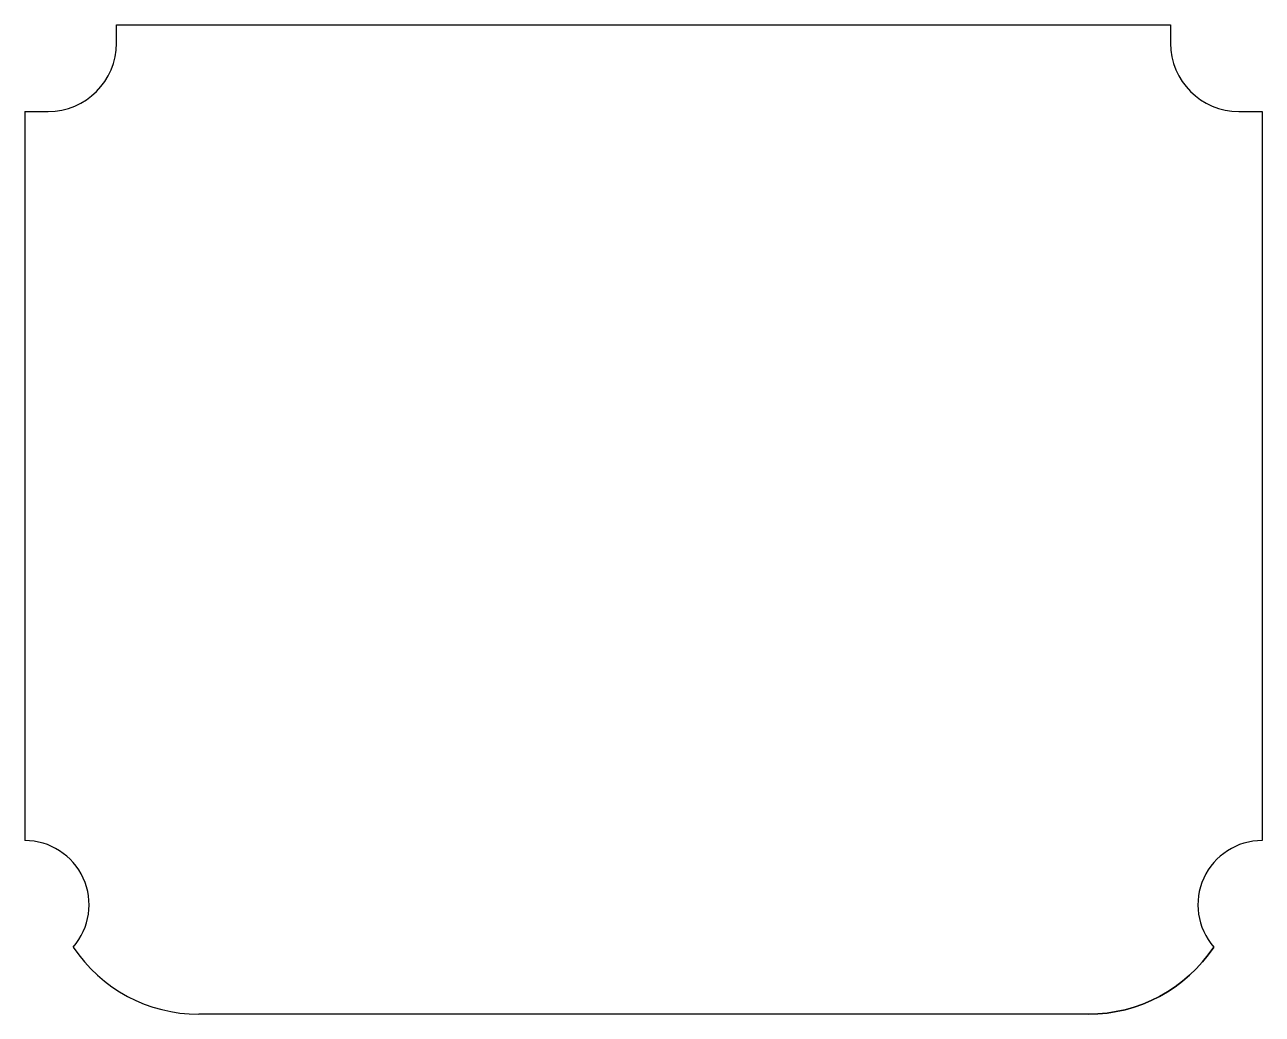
# Model space of a CAD drawing. Header units: millimetres. Extents: x -9.7 to 80.7, y -8 to 64.3.
import ezdxf

# ---------------------------------------------------------------- set-up
doc = ezdxf.new("R2010")
doc.units = ezdxf.units.MM
doc.layers.get('0').update_dxf_attribs({"linetype": 'CONTINUOUS'})

msp = doc.modelspace()

# ---------------------------------------------------------------- linework, layer by layer
for p, q in [((-3, 63), (-3, 64.343)), ((-3, 64.343), (74, 64.343)), ((74, 64.343), (74, 63)), ((-9.708, 58), (-8, 58)), ((-9.708, 58), (-9.708, 4.7)), ((79, 58), (80.708, 58)), ((80.708, 58), (80.708, 4.7)), ((68, -8), (3, -8))]:
    msp.add_line(p, q)
msp.add_lwpolyline([(68, -8, 0.251224), (77.163, -3.086, -0.251224)], format="xyb", close=True)
for centre, radius, start, end in [((-8, 63), 5, 270, 360), ((79, 63), 5, 180, 270), ((-9.708, 0), 4.7, -41.03911, 90), ((80.708, 0), 4.7, 90, 221.03911), ((3, 3), 11, 213.59119, 270)]:
    msp.add_arc(centre, radius, start, end)

doc.saveas('drawing.dxf')
